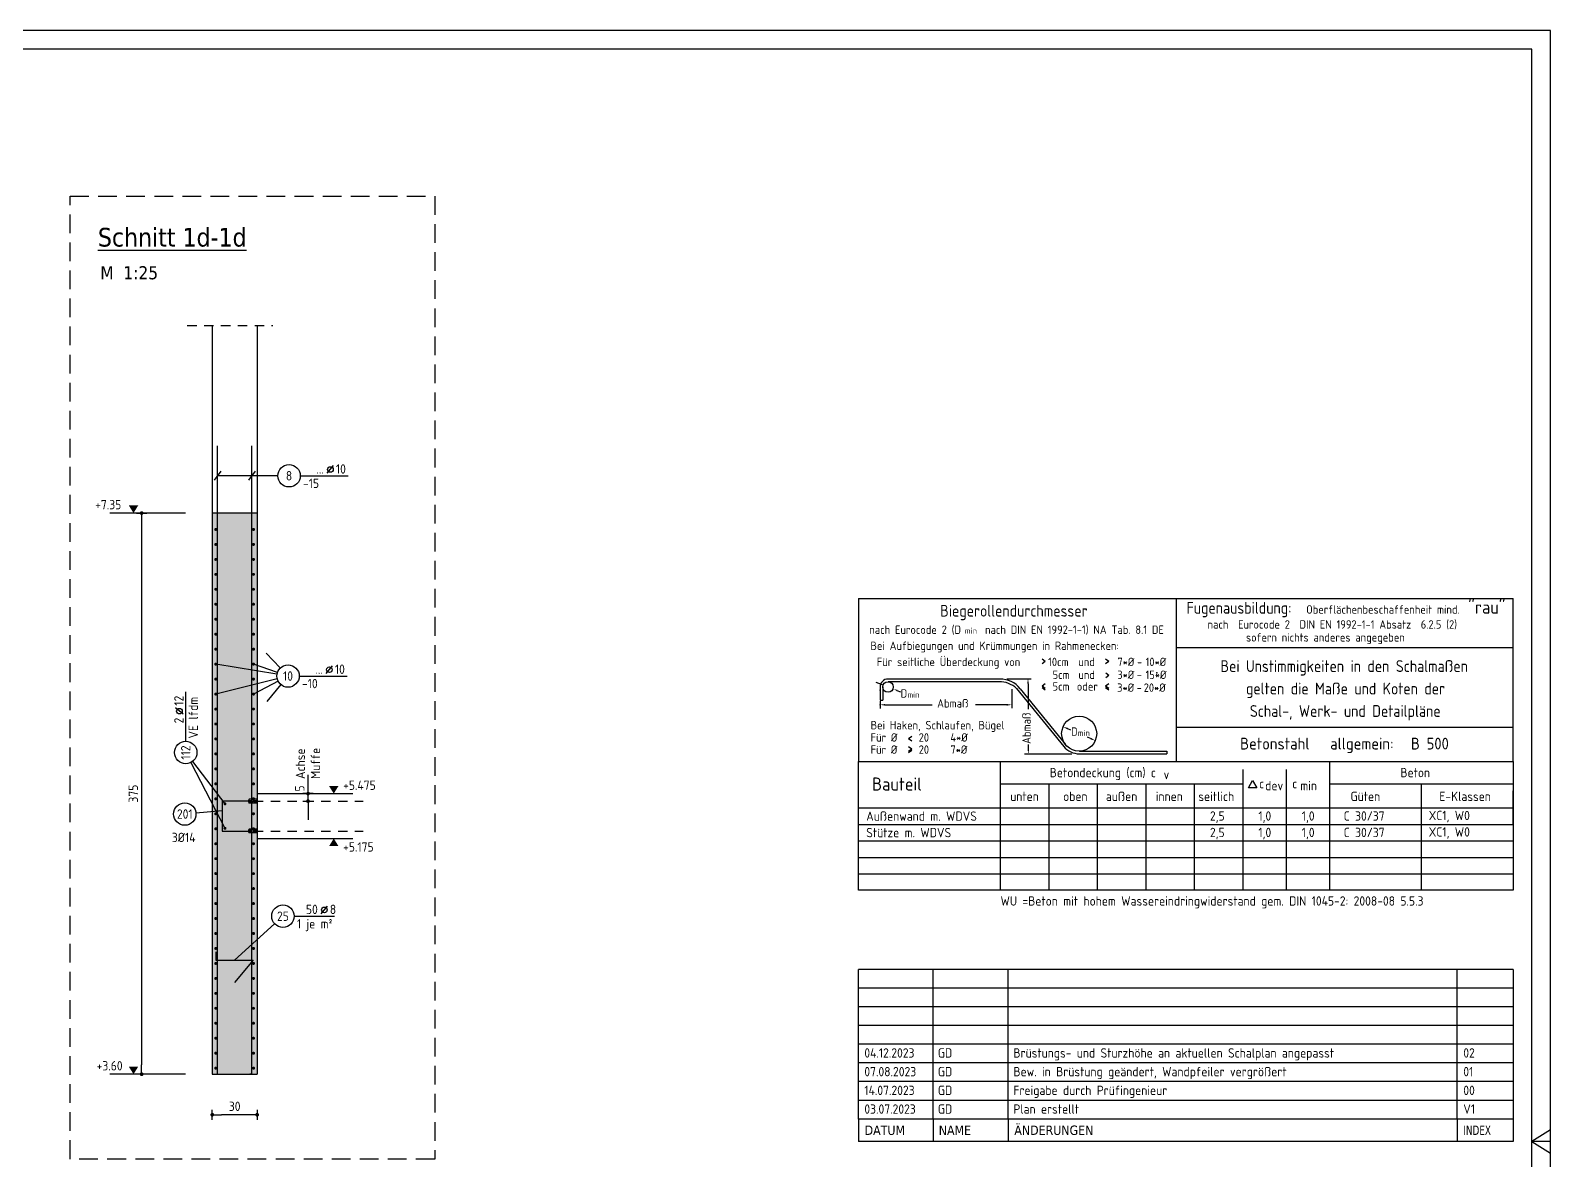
# Model space of a CAD drawing. Extents: x 44 to 147, y 26 to 69.
# Drawn here: x 92.52 to 112.84, y 50.64 to 65.73 of the extents above; entities that cross this region are included whole.
import ezdxf
from ezdxf.enums import TextEntityAlignment as Align

# ---------------------------------------------------------------- set-up
doc = ezdxf.new("R2010")
doc.units = 0
doc.header["$LTSCALE"] = 0.5
for name, pattern in [('AUSGEZOGEN', [1000.01, 1000, 0.01]), ('HIDDEN', [0.375, 0.25, -0.125]), ('STRICHLINIE', [0.75, 0.5, -0.25])]:
    doc.linetypes.add(name, pattern=pattern)
for name, color, linetype in [('AFU', 7, 'Continuous'), ('BET-ANS', 7, 'Continuous'), ('BETON', 7, 'Continuous'), ('DETAIL', 7, 'Continuous'), ('grau_mittel', 7, 'Continuous'), ('HILFE', 7, 'Continuous'), ('koten', 7, 'Continuous'), ('LENTON', 7, 'Continuous'), ('MASSE', 7, 'Continuous'), ('RAHMEN', 7, 'Continuous'), ('RND', 7, 'Continuous'), ('STEMPEL', 7, 'Continuous'), ('TEXT', 7, 'Continuous')]:
    doc.layers.add(name, color=color, linetype=linetype)
doc.layers.add('NOPLOT', color=7, linetype='Continuous', plot=False)
doc.styles.add('helv', font='tahoma.ttf')
doc.styles.add('txt', font='isocp.shx')
doc.linetypes.add('AFU_50K', pattern='A,0.15,["/",Standard,S=0.2,R=0,X=-0.01,Y=-0.1],0.07,["/",Standard,S=0.2,R=0,X=-0.01,Y=-0.1],0.15', length=0.37)
doc.dimstyles.new('DOT_I', dxfattribs={"dimscale": 0.5, "dimtxt": 0.25, "dimasz": 0.25, "dimexe": 0.1, "dimexo": 0.3, "dimgap": 0.1, "dimtad": 1, "dimdec": 3, "dimzin": 3, "dimtxsty": 'txt', "dimblk": 'DOT', "dimblk1": 'DOT', "dimblk2": 'DOT', "dimsah": 1, "dimcen": 0.1, "dimse1": 1, "dimse2": 1, "dimazin": 0, "dimtfac": 1, "dimtdec": 4, "dimtix": 1, "dimtmove": 2, "dimatfit": 3, "dimfxl": 0, "dimtvp": 1, "dimtolj": 1, "dimtzin": 0, "dimarcsym": 0})

# ---------------------------------------------------------------- blocks, each defined once
blk = doc.blocks.new('Plankopf-ER')
at = {"layer": 'RAHMEN', "color": 7, "linetype": 'Continuous'}
for p, q in [((-0.5, 4.6), (-18, 4.6)), ((-18, 4.1), (-18, 4.6)), ((-16, 4.1), (-16, 4.6)), ((-14, 4.1), (-14, 4.6)), ((-2, 4.1), (-2, 4.6)), ((-0.5, 4.6), (-0.5, 4.1)), ((-0.5, 4.1), (-18, 4.1)), ((-18, 3.6), (-18, 4.1)), ((-16, 3.6), (-16, 4.1)), ((-14, 3.6), (-14, 4.1)), ((-2, 3.6), (-2, 4.1)), ((-0.5, 4.1), (-0.5, 3.6)), ((-0.5, 3.6), (-18, 3.6)), ((-18, 3.1), (-18, 3.6)), ((-16, 3.1), (-16, 3.6)), ((-14, 3.1), (-14, 3.6)), ((-2, 3.1), (-2, 3.6)), ((-0.5, 3.6), (-0.5, 3.1)), ((-0.5, 3.1), (-18, 3.1)), ((-18, 2.6), (-18, 3.1)), ((-16, 2.6), (-16, 3.1)), ((-14, 2.6), (-14, 3.1)), ((-2, 2.6), (-2, 3.1)), ((-0.5, 3.1), (-0.5, 2.6)), ((-0.5, 2.6), (-18, 2.6)), ((-18, 2.1), (-18, 2.6)), ((-16, 2.1), (-16, 2.6)), ((-14, 2.1), (-14, 2.6)), ((-2, 2.1), (-2, 2.6)), ((-0.5, 2.6), (-0.5, 2.1)), ((-0.5, 2.1), (-18, 2.1)), ((-18, 1.6), (-18, 2.1)), ((-16, 1.6), (-16, 2.1)), ((-14, 1.6), (-14, 2.1)), ((-2, 1.6), (-2, 2.1)), ((-0.5, 2.1), (-0.5, 1.6)), ((-0.5, 1.6), (-18, 1.6)), ((-18, 1.1), (-18, 1.6)), ((-16, 1.1), (-16, 1.6)), ((-14, 1.1), (-14, 1.6)), ((-2, 1.1), (-2, 1.6)), ((-0.5, 1.6), (-0.5, 1.1)), ((-0.5, 1.1), (-18, 1.1)), ((-18, 0.6), (-18, 1.1)), ((-16, 0.6), (-16, 1.1)), ((-14, 0.6), (-14, 1.1)), ((-2, 0.6), (-2, 1.1)), ((-0.5, 1.1), (-0.5, 0.6)), ((-0.5, 0.6), (-18, 0.6)), ((-18, 0.6), (-18, 0)), ((-16, 0.6), (-16, 0)), ((-14, 0.6), (-14, 0)), ((-2, 0.6), (-2, 0)), ((-0.5, 0.6), (-0.5, 0)), ((-0.5, 0), (-18, 0))]:
    blk.add_line(p, q, dxfattribs=at)
at = {"layer": 'RAHMEN', "color": 7, "linetype": 'Continuous', "style": 'txt'}
for tag, p in [('INDEX-D8', (-17.841, 4.242)), ('INDEX-N8', (-15.876, 4.242)), ('INDEX-X8', (-13.857, 4.242)), ('INDEX8', (-1.833, 4.242)), ('INDEX-D7', (-17.841, 3.742)), ('INDEX-N7', (-15.876, 3.742)), ('INDEX-X7', (-13.857, 3.742)), ('INDEX7', (-1.833, 3.742)), ('INDEX-D6', (-17.841, 3.242)), ('INDEX-N6', (-15.876, 3.242)), ('INDEX-X6', (-13.857, 3.242)), ('INDEX6', (-1.833, 3.242)), ('INDEX-D5', (-17.841, 2.742)), ('INDEX-N5', (-15.876, 2.742)), ('INDEX-X5', (-13.857, 2.742)), ('INDEX5', (-1.833, 2.742)), ('INDEX-D4', (-17.841, 2.242)), ('INDEX-N4', (-15.876, 2.242)), ('INDEX-X4', (-13.857, 2.242)), ('INDEX4', (-1.833, 2.242)), ('INDEX-D3', (-17.841, 1.742)), ('INDEX-N3', (-15.876, 1.742)), ('INDEX-X3', (-13.857, 1.742)), ('INDEX3', (-1.833, 1.742)), ('INDEX-D2', (-17.841, 1.242)), ('INDEX-N2', (-15.876, 1.242)), ('INDEX-X2', (-13.857, 1.242)), ('INDEX2', (-1.833, 1.242)), ('INDEX-D1', (-17.841, 0.742)), ('INDEX-N1', (-15.876, 0.742)), ('INDEX-X1', (-13.857, 0.742)), ('INDEX1', (-1.833, 0.742))]:
    blk.add_attdef(tag, p, '', height=0.25, dxfattribs=at)
at = {"layer": 'STEMPEL', "color": 7, "linetype": 'Continuous', "style": 'helv'}
for s, p in [('DATUM', (-17.833, 0.176)), ('NAME', (-15.853, 0.176)), ('ÄNDERUNGEN', (-13.833, 0.176))]:
    blk.add_text(s, height=0.25, dxfattribs=at).set_placement(p)
at = {"layer": 'STEMPEL', "color": 7, "linetype": 'Continuous', "style": 'helv', "width": 0.8}
blk.add_text('INDEX', height=0.25, dxfattribs=at).set_placement((-1.833, 0.176))
blk = doc.blocks.new('A1-57-0')
at = {"layer": 'RAHMEN'}
for p, q in [((137.9, 59.4), (0, 59.4)), ((137.9, 0), (137.9, 59.4))]:
    blk.add_line(p, q, dxfattribs=at)
at = {"layer": 'RAHMEN', "color": 5}
for p, q in [((137.4, 58.9), (2, 58.9)), ((137.4, 0.5), (137.4, 58.9))]:
    blk.add_line(p, q, dxfattribs=at)
at = {"layer": 'RAHMEN', "color": 7, "linetype": 'Continuous'}
for p, q in [((137.9, 30.01), (137.4, 29.7)), ((137.4, 29.7), (137.9, 29.39))]:
    blk.add_line(p, q, dxfattribs=at)
blk = doc.blocks.new('DOT')
at = {"layer": 'MASSE', "color": 7, "linetype": 'Continuous'}
for p, q in [((0, 0), (-1, 0)), ((0, 0.54), (0, -0.54))]:
    blk.add_line(p, q, dxfattribs=at)
at = {"layer": 'MASSE', "color": 7, "linetype": 'Continuous', "const_width": 0.2}
blk.add_lwpolyline([(-0.1, 0, 1), (0.1, 0, 1)], format="xyb", close=True, dxfattribs=at)
blk = doc.blocks.new('*D43')
at = {"layer": 'DEFPOINTS', "color": 0, "linetype": 'AUSGEZOGEN', "transparency": 16777216}
for p in [(94.953, 51.236), (94.953, 51.236), (95.553, 51.236)]:
    blk.add_point(p, dxfattribs=at)
at = {"layer": 'MASSE', "color": 0, "linetype": 'AUSGEZOGEN', "lineweight": -2, "transparency": 16777216}
blk.add_line((95.428, 51.236), (95.078, 51.236), dxfattribs=at)
at = {"layer": 'MASSE', "color": 0, "linetype": 'AUSGEZOGEN', "lineweight": -2, "transparency": 16777216, "xscale": 0.125, "yscale": 0.125, "zscale": 0.125, "rotation": 180}
blk.add_blockref('DOT', (94.953, 51.236), dxfattribs=at)
at = {"layer": 'MASSE', "color": 0, "linetype": 'AUSGEZOGEN', "lineweight": -2, "transparency": 16777216, "xscale": 0.125, "yscale": 0.125, "zscale": 0.125}
blk.add_blockref('DOT', (95.553, 51.236), dxfattribs=at)
at = {"layer": 'MASSE', "color": 0, "linetype": 'AUSGEZOGEN', "transparency": 16777216, "insert": (95.253, 51.349), "char_height": 0.125, "attachment_point": 5, "style": 'txt'}
blk.add_mtext('\\A1;30', dxfattribs=at)
blk = doc.blocks.new('*D44')
at = {"layer": 'DEFPOINTS', "color": 0, "linetype": 'AUSGEZOGEN', "transparency": 16777216}
for p in [(94.01, 59.278), (94.01, 51.778), (94.01, 51.778)]:
    blk.add_point(p, dxfattribs=at)
at = {"layer": 'MASSE', "color": 0, "linetype": 'AUSGEZOGEN', "lineweight": -2, "transparency": 16777216}
blk.add_line((94.01, 59.153), (94.01, 51.903), dxfattribs=at)
at = {"layer": 'MASSE', "color": 0, "linetype": 'AUSGEZOGEN', "lineweight": -2, "transparency": 16777216, "xscale": 0.125, "yscale": 0.125, "zscale": 0.125}
for p, rotation in [((94.01, 59.278), 90), ((94.01, 51.778), 270)]:
    blk.add_blockref('DOT', p, dxfattribs=dict(at, rotation=rotation))
at = {"layer": 'MASSE', "color": 0, "linetype": 'AUSGEZOGEN', "transparency": 16777216, "insert": (93.898, 55.528), "char_height": 0.125, "attachment_point": 5, "rotation": 90, "style": 'txt'}
blk.add_mtext('\\A1;375', dxfattribs=at)
blk = doc.blocks.new('OKRD_O')
at = {"color": 0, "linetype": 'ByBlock'}
blk.add_solid([(-0.125, 0.202), (0.125, 0.202), (0, 0)], dxfattribs=at)
at = {"color": 0, "linetype": 'ByBlock', "style": 'txt'}
blk.add_attdef('OKRD', (0.25, 0.1), '', height=0.25, dxfattribs=at)
blk = doc.blocks.new('OKRD_U')
at = {"color": 0, "linetype": 'ByBlock'}
blk.add_solid([(-0.125, -0.202), (0.125, -0.202), (0, 0)], dxfattribs=at)
at = {"color": 0, "linetype": 'ByBlock', "style": 'txt'}
blk.add_attdef('OKRD', (0.25, -0.35), '', height=0.25, dxfattribs=at)
blk = doc.blocks.new('RND_HIN')
at = {"layer": 'RND', "color": 7, "linetype": 'Continuous'}
blk.add_circle((0, 0), 0.3, dxfattribs=at)
at = {"layer": 'RND', "color": 7, "linetype": 'Continuous', "style": 'txt'}
blk.add_attdef('POSI', text='', height=0.25, dxfattribs=at).set_placement((0, 0), align=Align.MIDDLE)
blk = doc.blocks.new('*D45')
at = {"layer": 'DEFPOINTS', "color": 0, "linetype": 'AUSGEZOGEN', "transparency": 16777216}
for p in [(96.233, 55.528), (96.233, 55.528), (96.233, 55.428)]:
    blk.add_point(p, dxfattribs=at)
at = {"layer": 'MASSE', "color": 0, "linetype": 'AUSGEZOGEN', "lineweight": -2, "transparency": 16777216}
for p, q in [((96.233, 55.653), (96.233, 55.778)), ((96.233, 55.428), (96.233, 55.528)), ((96.233, 55.303), (96.233, 55.178))]:
    blk.add_line(p, q, dxfattribs=at)
at = {"layer": 'MASSE', "color": 0, "linetype": 'AUSGEZOGEN', "lineweight": -2, "transparency": 16777216, "xscale": 0.125, "yscale": 0.125, "zscale": 0.125}
for p, rotation in [((96.233, 55.528), 270), ((96.233, 55.428), 90)]:
    blk.add_blockref('DOT', p, dxfattribs=dict(at, rotation=rotation))
at = {"layer": 'MASSE', "color": 0, "linetype": 'AUSGEZOGEN', "transparency": 16777216, "insert": (96.123, 55.597), "char_height": 0.125, "attachment_point": 5, "rotation": 90, "style": 'txt'}
blk.add_mtext('\\A1;5', dxfattribs=at)
blk = doc.blocks.new('RND_LEI')
at = {"layer": 'RND', "color": 7, "linetype": 'Continuous'}
blk.add_line((1.022, 0.066), (1.19, 0.27), dxfattribs=at)
for centre, radius in [((0, 0), 0.3), ((1.106, 0.168), 0.075)]:
    blk.add_circle(centre, radius, dxfattribs=at)
at = {"layer": 'RND', "color": 7, "linetype": 'Continuous', "style": 'txt'}
blk.add_attdef('POSL', text='', height=0.25, dxfattribs=at).set_placement((0, 0), align=Align.MIDDLE)
blk.add_attdef('ANZ', text='', height=0.25, dxfattribs=at).set_placement((0.931, 0.057), align=Align.RIGHT)
for tag, p in [('DUM', (1.253, 0.057)), ('ABSTD', (1.674, 0.057)), ('POSTXT', (0.374, -0.327))]:
    blk.add_attdef(tag, p, '', height=0.25, dxfattribs=at)
blk = doc.blocks.new('lei_gre')
at = {"layer": 'RND', "color": 7, "linetype": 'Continuous'}
for p, q in [((-0.09, -0.12), (0.09, 0.12)), ((0, 0.15), (0, -0.15))]:
    blk.add_line(p, q, dxfattribs=at)

msp = doc.modelspace()

# ---------------------------------------------------------------- hatches: boundary and pattern name
at = {"layer": 'grau_mittel'}
h = msp.add_hatch(color=61, dxfattribs=at)
h.paths.add_polyline_path([(95.5525, 59.2779), (94.9525, 59.2779), (94.9525, 57.7779), (95.5525, 57.7779)])
h.paths.add_polyline_path([(94.9525, 53.5779), (95.5525, 53.5779), (95.5525, 57.7779), (94.9525, 57.7779)])
h.paths.add_polyline_path([(94.9525, 51.7779), (95.5525, 51.7779), (95.5525, 53.5779), (94.9525, 53.5779)])

# ---------------------------------------------------------------- linework, layer by layer
at = {"layer": 'AFU', "color": 8, "linetype": 'AFU_50K'}
for p, q in [((95.5525, 59.2779), (94.9525, 59.2779)), ((95.5525, 55.5279), (95.5525, 54.9279)), ((94.9525, 51.7779), (95.5525, 51.7779))]:
    msp.add_line(p, q, dxfattribs=at)
at = {"layer": 'BETON', "color": 6, "linetype": 'AUSGEZOGEN'}
for p, q in [((94.9525, 61.7845), (94.9525, 51.7779)), ((95.5525, 61.7845), (95.5525, 59.2779)), ((95.5525, 59.2779), (95.5525, 55.5279)), ((95.5525, 55.5279), (96.8318, 55.5279)), ((95.5525, 54.9279), (96.8318, 54.9279)), ((95.5525, 54.9279), (95.5525, 51.7779))]:
    msp.add_line(p, q, dxfattribs=at)
at = {"layer": 'DETAIL', "color": 102, "linetype": 'STRICHLINIE'}
msp.add_lwpolyline([(97.9259, 63.5139), (97.9259, 50.6445), (93.0545, 50.6445), (93.0545, 63.5139)], close=True, dxfattribs=at)
at = {"layer": 'HILFE', "color": 102, "linetype": 'HIDDEN'}
msp.add_line((94.6202, 61.7845), (95.7647, 61.7845), dxfattribs=at)
at = {"layer": 'koten', "color": 7, "linetype": 'AUSGEZOGEN'}
for p, q in [((94.5963, 59.2779), (93.5846, 59.2779)), ((94.5963, 51.7779), (93.5846, 51.7779))]:
    msp.add_line(p, q, dxfattribs=at)
at = {"layer": 'LENTON', "color": 102}
for p, q in [((95.4415, 55.4499), (95.4449, 55.4533)), ((95.4415, 55.4499), (95.4415, 55.447)), ((95.4415, 55.447), (95.4415, 55.4279)), ((95.4415, 55.4446), (95.4434, 55.4423)), ((95.4415, 55.4279), (95.4415, 55.4089)), ((95.4434, 55.4136), (95.4415, 55.4112)), ((95.4415, 55.4089), (95.4415, 55.4059)), ((95.4449, 55.4025), (95.4415, 55.4059)), ((95.4434, 55.4136), (95.4434, 55.4423)), ((95.4434, 55.4423), (95.4842, 55.438)), ((95.4434, 55.4423), (95.4434, 55.4136)), ((95.4842, 55.4179), (95.4434, 55.4136)), ((95.5458, 55.4533), (95.4449, 55.4533)), ((95.5458, 55.4025), (95.4449, 55.4025)), ((95.4842, 55.438), (95.4842, 55.4179)), ((95.5098, 55.438), (95.5506, 55.4423)), ((95.5098, 55.4179), (95.5098, 55.438)), ((95.5506, 55.4136), (95.5098, 55.4179)), ((95.5458, 55.4533), (95.5474, 55.4503)), ((95.5474, 55.4056), (95.5458, 55.4025)), ((95.5488, 55.4503), (95.5504, 55.4533)), ((95.5504, 55.4025), (95.5488, 55.4056)), ((95.5525, 55.4533), (95.5504, 55.4533)), ((95.5525, 55.4025), (95.5504, 55.4025)), ((95.5506, 55.4423), (95.5525, 55.4446)), ((95.5506, 55.4423), (95.5506, 55.4136)), ((95.5506, 55.4136), (95.5506, 55.4423)), ((95.5525, 55.4112), (95.5506, 55.4136)), ((95.5525, 55.4533), (95.5525, 55.4406)), ((95.5525, 55.4406), (95.5525, 55.4152)), ((95.5525, 55.4152), (95.5525, 55.4025)), ((95.4415, 55.0499), (95.4449, 55.0533)), ((95.5458, 55.0533), (95.4449, 55.0533)), ((95.5458, 55.0533), (95.5474, 55.0503)), ((95.5488, 55.0503), (95.5504, 55.0533)), ((95.5525, 55.0533), (95.5504, 55.0533)), ((95.5525, 55.0533), (95.5525, 55.0406)), ((95.4415, 55.0499), (95.4415, 55.047)), ((95.4415, 55.047), (95.4415, 55.0279)), ((95.4415, 55.0446), (95.4434, 55.0423)), ((95.4415, 55.0279), (95.4415, 55.0089)), ((95.4434, 55.0136), (95.4415, 55.0112)), ((95.4415, 55.0089), (95.4415, 55.0059)), ((95.4449, 55.0025), (95.4415, 55.0059)), ((95.4434, 55.0136), (95.4434, 55.0423)), ((95.4434, 55.0423), (95.4842, 55.038)), ((95.4434, 55.0423), (95.4434, 55.0136)), ((95.4842, 55.0179), (95.4434, 55.0136)), ((95.5458, 55.0025), (95.4449, 55.0025)), ((95.4842, 55.038), (95.4842, 55.0179)), ((95.5098, 55.038), (95.5506, 55.0423)), ((95.5098, 55.0179), (95.5098, 55.038)), ((95.5506, 55.0136), (95.5098, 55.0179)), ((95.5474, 55.0056), (95.5458, 55.0025)), ((95.5504, 55.0025), (95.5488, 55.0056)), ((95.5525, 55.0025), (95.5504, 55.0025)), ((95.5506, 55.0423), (95.5525, 55.0446)), ((95.5506, 55.0423), (95.5506, 55.0136)), ((95.5506, 55.0136), (95.5506, 55.0423)), ((95.5525, 55.0112), (95.5506, 55.0136)), ((95.5525, 55.0406), (95.5525, 55.0152)), ((95.5525, 55.0152), (95.5525, 55.0025))]:
    msp.add_line(p, q, dxfattribs=at)
for centre, start, end in [((95.5481, 55.4506), 207.50004, 332.49996), ((95.5481, 55.4052), 27.50006, 152.49994), ((95.5481, 55.0506), 207.50004, 332.49996), ((95.5481, 55.0052), 27.50006, 152.49994)]:
    msp.add_arc(centre, 0.00082, start, end, dxfattribs=at)
at = {"layer": 'NOPLOT', "color": 191, "linetype": 'AUSGEZOGEN'}
for p, q in [((95.0225, 51.7779), (95.0505, 51.7779)), ((95.4825, 51.7779), (95.4545, 51.7779)), ((95.4825, 51.7779), (95.4545, 51.7779))]:
    msp.add_line(p, q, dxfattribs=at)
at = {"layer": 'RAHMEN', "color": 5, "linetype": 'Continuous'}
for p, q in [((103.5878, 58.1378), (112.3378, 58.1378)), ((103.5878, 58.1378), (103.5878, 55.9587)), ((107.837, 55.9587), (107.837, 58.1378)), ((112.3378, 55.9587), (112.3378, 58.1378)), ((112.3378, 55.1052), (112.3378, 55.5675))]:
    msp.add_line(p, q, dxfattribs=at)
at = {"layer": 'RAHMEN', "color": 7, "linetype": 'AUSGEZOGEN'}
for p, q in [((106.0859, 57.2951), (106.0422, 57.3256)), ((106.0859, 57.2951), (106.0422, 57.2645)), ((106.9358, 57.2951), (106.8921, 57.3256)), ((106.9358, 57.2951), (106.8921, 57.2645)), ((107.837, 57.4803), (112.3378, 57.4803)), ((106.9363, 57.1053), (106.8926, 57.1359)), ((106.9363, 57.1053), (106.8926, 57.0748)), ((106.0422, 56.9672), (106.0859, 56.9978)), ((106.0422, 56.9672), (106.0859, 56.9367)), ((106.0422, 56.9478), (106.0859, 56.9173)), ((106.8921, 56.9672), (106.9358, 56.9978)), ((106.8921, 56.9672), (106.9358, 56.9367)), ((106.8921, 56.9478), (106.9358, 56.9173)), ((104.2572, 56.2645), (104.3009, 56.295)), ((107.837, 56.4164), (112.3378, 56.4164)), ((104.2572, 56.2645), (104.3009, 56.2339)), ((104.3009, 56.1236), (104.2572, 56.1542)), ((104.3009, 56.1236), (104.2572, 56.093)), ((104.3009, 56.1042), (104.2572, 56.0736)), ((103.5878, 55.3362), (112.3378, 55.3362)), ((103.5878, 55.1162), (112.3378, 55.1162)), ((103.5878, 54.8962), (112.3378, 54.8962)), ((103.5878, 54.6762), (112.3378, 54.6762)), ((103.5878, 54.4562), (112.3378, 54.4562))]:
    msp.add_line(p, q, dxfattribs=at)
at = {"layer": 'RAHMEN', "color": 7, "linetype": 'Continuous'}
for p, q in [((103.9175, 56.9791), (103.8242, 57.015)), ((103.8772, 56.9533), (103.8772, 56.7762)), ((103.9126, 56.9533), (103.9126, 56.7762)), ((105.479, 57.0596), (103.9835, 57.0596)), ((105.4663, 57.0242), (103.9835, 57.0242)), ((104.1033, 56.9076), (104.1503, 56.8895)), ((105.5704, 57.063), (105.8966, 57.063)), ((105.6371, 56.9236), (105.6371, 56.6702)), ((105.7015, 56.9349), (106.3315, 56.1596)), ((105.75, 56.9306), (106.3562, 56.1846)), ((105.8543, 56.9956), (105.8543, 56.6547)), ((103.8772, 56.7762), (103.9126, 56.7762)), ((103.8772, 56.7648), (103.8772, 56.6644)), ((103.9447, 56.7152), (104.5729, 56.7152)), ((105.5696, 56.7152), (105.1512, 56.7152)), ((106.4289, 56.3769), (106.3851, 56.3958)), ((106.691, 56.2639), (106.6501, 56.2815)), ((105.8588, 56.1252), (105.8588, 56.1843)), ((106.541, 56.0958), (107.7103, 56.0953)), ((107.7103, 56.0953), (107.7103, 56.0599)), ((105.4885, 54.2621), (105.4885, 55.9587)), ((105.8076, 56.0577), (106.441, 56.0577)), ((106.541, 56.0599), (107.7103, 56.0599)), ((109.8862, 54.2362), (109.8862, 55.9587)), ((108.7276, 54.2362), (108.7276, 55.8491)), ((109.3069, 54.2362), (109.3069, 55.8491)), ((106.1364, 54.2362), (106.1364, 55.6568)), ((106.7842, 54.2362), (106.7842, 55.6568)), ((107.432, 54.2362), (107.432, 55.6568)), ((108.0798, 54.2362), (108.0798, 55.6568)), ((111.112, 54.2362), (111.112, 55.6568)), ((105.4885, 54.2362), (105.4885, 55.3362)), ((108.7276, 54.2362), (108.7276, 55.3362)), ((112.8378, 50.8787), (112.5878, 50.8787))]:
    msp.add_line(p, q, dxfattribs=at)
at = {"layer": 'RAHMEN', "color": 1, "linetype": 'Continuous'}
for p, q in [((105.4885, 55.6568), (108.7276, 55.6568)), ((109.8862, 55.6568), (112.3378, 55.6568))]:
    msp.add_line(p, q, dxfattribs=at)
at = {"layer": 'RAHMEN', "color": 5, "linetype": 'AUSGEZOGEN'}
msp.add_lwpolyline([(103.5878, 55.9587), (112.3378, 55.9587), (112.3378, 54.2362), (103.5878, 54.2362)], close=True, dxfattribs=at)
at = {"layer": 'RAHMEN', "color": 1, "linetype": 'Continuous'}
msp.add_lwpolyline([(108.8564, 55.7014), (108.9109, 55.607), (108.8019, 55.607)], close=True, dxfattribs=at)
at = {"layer": 'RAHMEN', "color": 7, "linetype": 'Continuous'}
for centre, radius in [((103.9835, 56.9533), 0.0709), ((106.538, 56.3299), 0.2341)]:
    msp.add_circle(centre, radius, dxfattribs=at)
for centre, radius, start, end in [((103.9835, 56.9533), 0.1063, 89.99998, 180), ((105.4663, 56.6699), 0.3543, 48.41068, 90), ((105.479, 56.7105), 0.3491, 39.09564, 90), ((106.541, 56.3299), 0.27, 219.09564, 270)]:
    msp.add_arc(centre, radius, start, end, dxfattribs=at)
for p in [(107.5753, 57.1404), (103.8772, 56.9123), (103.8772, 56.7152), (106.3231, 56.4225), (106.753, 56.2372)]:
    msp.add_point(p, dxfattribs=at)
for points in [[(103.8655, 56.9898), (103.8717, 57.0061), (103.9175, 56.9791)], [(104.1001, 56.8995), (104.1064, 56.9158), (104.0544, 56.9264)], [(105.8655, 56.9956), (105.843, 56.9956), (105.8543, 57.0631)], [(103.9447, 56.7039), (103.9447, 56.7264), (103.8772, 56.7152)], [(105.5696, 56.7039), (105.5696, 56.7264), (105.6371, 56.7152)], [(106.3806, 56.3855), (106.3895, 56.4061), (106.3231, 56.4225)], [(106.6865, 56.2536), (106.6954, 56.2742), (106.753, 56.2372)], [(105.87, 56.1252), (105.8475, 56.1252), (105.8588, 56.0577)]]:
    msp.add_solid(points, dxfattribs=at)
at = {"layer": 'RND', "color": 102, "linetype": 'AUSGEZOGEN'}
for p, q in [((95.8294, 59.7763), (95.0225, 59.7763)), ((95.8622, 57.2085), (95.6745, 57.4054)), ((95.8177, 57.1242), (95.0002, 57.2586)), ((95.8239, 57.1487), (95.5048, 57.2586)), ((95.8202, 57.0635), (95.0002, 56.8586)), ((95.8328, 57.0303), (95.5048, 56.8586)), ((95.8696, 56.9847), (95.682, 56.7599)), ((94.6676, 55.9442), (95.1232, 55.0643)), ((94.6898, 55.9582), (95.1232, 55.3915)), ((94.7353, 55.2697), (95.0842, 55.3035)), ((95.7871, 53.7893), (95.2512, 53.3041))]:
    msp.add_line(p, q, dxfattribs=at)
at = {"layer": 'RND', "color": 7, "linetype": 'AUSGEZOGEN'}
for p, q in [((96.1294, 59.7763), (96.7694, 59.7763)), ((96.1157, 57.0999), (96.7557, 57.0999)), ((94.5987, 56.2274), (94.5987, 56.8874)), ((96.0483, 53.8899), (96.5883, 53.8899))]:
    msp.add_line(p, q, dxfattribs=at)
at = {"layer": 'RND', "color": 1, "linetype": 'AUSGEZOGEN'}
for points in [[(95.0225, 51.7779), (95.0225, 60.1779)], [(95.4825, 51.7779), (95.4825, 60.1779)], [(95.4842, 55.4279), (95.0842, 55.4279), (95.0842, 55.0279), (95.4842, 55.0279)], [(95.002, 53.4154), (95.002, 53.3041), (95.5004, 53.3041), (95.2504, 53.005)]]:
    msp.add_lwpolyline(points, dxfattribs=at)
at = {"layer": 'RND', "color": 7, "linetype": 'AUSGEZOGEN'}
for points, const_width in [([(94.9902, 59.0586, 1), (95.0102, 59.0586, 1)], 0.02), ([(95.5148, 59.0586, -1), (95.4948, 59.0586, -1)], 0.02), ([(94.9902, 58.8586, 1), (95.0102, 58.8586, 1)], 0.02), ([(95.5148, 58.8586, -1), (95.4948, 58.8586, -1)], 0.02), ([(94.9902, 58.6586, 1), (95.0102, 58.6586, 1)], 0.02), ([(95.5148, 58.6586, -1), (95.4948, 58.6586, -1)], 0.02), ([(94.9902, 58.4586, 1), (95.0102, 58.4586, 1)], 0.02), ([(95.5148, 58.4586, -1), (95.4948, 58.4586, -1)], 0.02), ([(94.9902, 58.2586, 1), (95.0102, 58.2586, 1)], 0.02), ([(95.5148, 58.2586, -1), (95.4948, 58.2586, -1)], 0.02), ([(94.9902, 58.0586, 1), (95.0102, 58.0586, 1)], 0.02), ([(95.5148, 58.0586, -1), (95.4948, 58.0586, -1)], 0.02), ([(94.9902, 57.8586, 1), (95.0102, 57.8586, 1)], 0.02), ([(95.5148, 57.8586, -1), (95.4948, 57.8586, -1)], 0.02), ([(94.9902, 57.6586, 1), (95.0102, 57.6586, 1)], 0.02), ([(95.5148, 57.6586, -1), (95.4948, 57.6586, -1)], 0.02), ([(94.9902, 57.4586, 1), (95.0102, 57.4586, 1)], 0.02), ([(95.5148, 57.4586, -1), (95.4948, 57.4586, -1)], 0.02), ([(94.9902, 57.2586, 1), (95.0102, 57.2586, 1)], 0.02), ([(95.5148, 57.2586, -1), (95.4948, 57.2586, -1)], 0.02), ([(94.9902, 57.0586, 1), (95.0102, 57.0586, 1)], 0.02), ([(95.5148, 57.0586, -1), (95.4948, 57.0586, -1)], 0.02), ([(94.9902, 56.8586, 1), (95.0102, 56.8586, 1)], 0.02), ([(94.9902, 56.6586, 1), (95.0102, 56.6586, 1)], 0.02), ([(95.5148, 56.8586, -1), (95.4948, 56.8586, -1)], 0.02), ([(95.5148, 56.6586, -1), (95.4948, 56.6586, -1)], 0.02), ([(94.9902, 56.4586, 1), (95.0102, 56.4586, 1)], 0.02), ([(95.5148, 56.4586, -1), (95.4948, 56.4586, -1)], 0.02), ([(94.9902, 56.2586, 1), (95.0102, 56.2586, 1)], 0.02), ([(95.5148, 56.2586, -1), (95.4948, 56.2586, -1)], 0.02), ([(94.9902, 56.0586, 1), (95.0102, 56.0586, 1)], 0.02), ([(95.5148, 56.0586, -1), (95.4948, 56.0586, -1)], 0.02), ([(94.9902, 55.8586, 1), (95.0102, 55.8586, 1)], 0.02), ([(95.5148, 55.8586, -1), (95.4948, 55.8586, -1)], 0.02), ([(94.9902, 55.6586, 1), (95.0102, 55.6586, 1)], 0.02), ([(95.5148, 55.6586, -1), (95.4948, 55.6586, -1)], 0.02), ([(94.9902, 55.4586, 1), (95.0102, 55.4586, 1)], 0.02), ([(95.5148, 55.4586, -1), (95.4948, 55.4586, -1)], 0.02), ([(94.9902, 55.2586, 1), (95.0102, 55.2586, 1)], 0.02), ([(95.1132, 55.3915, 1), (95.1332, 55.3915, 1)], 0.02), ([(95.4852, 55.4244, 1), (95.4992, 55.4244, 1)], 0.014), ([(95.5148, 55.2586, -1), (95.4948, 55.2586, -1)], 0.02), ([(94.9902, 55.0586, 1), (95.0102, 55.0586, 1)], 0.02), ([(95.1132, 55.0643, -1), (95.1332, 55.0643, -1)], 0.02), ([(95.5148, 55.0586, -1), (95.4948, 55.0586, -1)], 0.02), ([(94.9902, 54.8586, 1), (95.0102, 54.8586, 1)], 0.02), ([(95.5148, 54.8586, -1), (95.4948, 54.8586, -1)], 0.02), ([(94.9902, 54.6586, 1), (95.0102, 54.6586, 1)], 0.02), ([(95.5148, 54.6586, -1), (95.4948, 54.6586, -1)], 0.02), ([(94.9902, 54.4586, 1), (95.0102, 54.4586, 1)], 0.02), ([(95.5148, 54.4586, -1), (95.4948, 54.4586, -1)], 0.02), ([(94.9902, 54.2586, 1), (95.0102, 54.2586, 1)], 0.02), ([(95.5148, 54.2586, -1), (95.4948, 54.2586, -1)], 0.02), ([(94.9902, 54.0586, 1), (95.0102, 54.0586, 1)], 0.02), ([(95.5148, 54.0586, -1), (95.4948, 54.0586, -1)], 0.02), ([(94.9902, 53.8586, 1), (95.0102, 53.8586, 1)], 0.02), ([(95.5148, 53.8586, -1), (95.4948, 53.8586, -1)], 0.02), ([(94.9902, 53.6586, 1), (95.0102, 53.6586, 1)], 0.02), ([(95.5148, 53.6586, -1), (95.4948, 53.6586, -1)], 0.02), ([(94.9902, 53.4586, 1), (95.0102, 53.4586, 1)], 0.02), ([(95.5148, 53.4586, -1), (95.4948, 53.4586, -1)], 0.02), ([(94.9902, 53.2586, 1), (95.0102, 53.2586, 1)], 0.02), ([(95.5148, 53.2586, -1), (95.4948, 53.2586, -1)], 0.02), ([(94.9902, 53.0586, 1), (95.0102, 53.0586, 1)], 0.02), ([(95.5148, 53.0586, -1), (95.4948, 53.0586, -1)], 0.02), ([(94.9902, 52.8586, 1), (95.0102, 52.8586, 1)], 0.02), ([(95.5148, 52.8586, -1), (95.4948, 52.8586, -1)], 0.02), ([(94.9902, 52.6586, 1), (95.0102, 52.6586, 1)], 0.02), ([(95.5148, 52.6586, -1), (95.4948, 52.6586, -1)], 0.02), ([(94.9902, 52.4586, 1), (95.0102, 52.4586, 1)], 0.02), ([(95.5148, 52.4586, -1), (95.4948, 52.4586, -1)], 0.02), ([(94.9902, 52.2586, 1), (95.0102, 52.2586, 1)], 0.02), ([(95.5148, 52.2586, -1), (95.4948, 52.2586, -1)], 0.02), ([(94.9902, 52.0586, 1), (95.0102, 52.0586, 1)], 0.02), ([(95.5148, 52.0586, -1), (95.4948, 52.0586, -1)], 0.02), ([(94.9902, 51.8586, 1), (95.0102, 51.8586, 1)], 0.02), ([(95.5148, 51.8586, -1), (95.4948, 51.8586, -1)], 0.02)]:
    msp.add_lwpolyline(points, format="xyb", close=True, dxfattribs=dict(at, const_width=const_width))
at = {"layer": 'RND', "color": 1, "linetype": 'HIDDEN'}
for points in [[(95.5098, 55.4279), (96.9709, 55.4279)], [(95.5098, 55.0279), (96.9709, 55.0279)]]:
    msp.add_lwpolyline(points, dxfattribs=at)

# ---------------------------------------------------------------- block references
at = {"layer": 'BET-ANS', "xscale": 0.5, "yscale": 0.5, "zscale": 0.5}
msp.add_blockref('Plankopf-ER', (112.5878, 50.8787), dxfattribs=at).add_auto_attribs({'INDEX1': 'V1', 'INDEX-N1': 'GD', 'INDEX-D1': '03.07.2023', 'INDEX-X1': 'Plan erstellt', 'INDEX2': '00', 'INDEX-N2': 'GD', 'INDEX-D2': '14.07.2023', 'INDEX-X2': 'Freigabe durch Prüfingenieur', 'INDEX3': '01', 'INDEX-N3': 'GD', 'INDEX-D3': '07.08.2023', 'INDEX-X3': 'Bew. in Brüstung geändert, Wandpfeiler vergrößert', 'INDEX4': '02', 'INDEX-N4': 'GD', 'INDEX-D4': '04.12.2023', 'INDEX-X4': 'Brüstungs- und Sturzhöhe an aktuellen Schalplan angepasst'})
at = {"layer": 'koten', "color": 7, "linetype": 'AUSGEZOGEN'}
ref = msp.add_blockref('OKRD_O', (93.9012, 59.2779), dxfattribs=dict(at, xscale=-0.5, yscale=0.5, zscale=0.5))
ref.add_attrib('OKRD', '+7.35', (93.3886, 59.3279), dxfattribs={"layer": '0', "color": 0, "linetype": 'ByBlock', "height": 0.125, "style": 'txt'})
at = {"layer": 'koten', "color": 7, "linetype": 'AUSGEZOGEN', "xscale": 0.5, "yscale": 0.5, "zscale": 0.5}
for name, p, values in [('OKRD_O', (96.5771, 55.5279), {'OKRD': '+5.475'}), ('OKRD_U', (96.5771, 54.9279), {'OKRD': '+5.175'})]:
    msp.add_blockref(name, p, dxfattribs=at).add_auto_attribs(values)
at = {"layer": 'koten', "color": 7, "linetype": 'AUSGEZOGEN'}
ref = msp.add_blockref('OKRD_O', (93.9012, 51.7779), dxfattribs=dict(at, xscale=-0.5, yscale=0.5, zscale=0.5))
ref.add_attrib('OKRD', '+3.60', (93.4086, 51.8279), dxfattribs={"layer": '0', "color": 0, "linetype": 'ByBlock', "height": 0.125, "style": 'txt'})
at = {"layer": 'RAHMEN', "color": 7, "linetype": 'AUSGEZOGEN', "xscale": 0.5, "yscale": 0.5, "zscale": 0.5}
msp.add_blockref('A1-57-0', (43.8878, 36.0287), dxfattribs=at)
at = {"layer": 'RND', "color": 7, "linetype": 'AUSGEZOGEN', "xscale": 0.5, "yscale": 0.5, "zscale": 0.5}
for name, p, values in [('RND_LEI', (95.9794, 59.7763), {'POSL': '8', 'DUM': '10', 'ANZ': '...', 'POSTXT': '-15'}), ('RND_LEI', (95.9657, 57.0999), {'POSL': '10', 'DUM': '10', 'ANZ': '...', 'POSTXT': '-10'}), ('RND_HIN', (94.586, 55.2553), {'POSI': '201'}), ('RND_LEI', (95.8983, 53.8899), {'POSL': '25', 'DUM': '8', 'ANZ': '50', 'POSTXT': '1 je m²'})]:
    msp.add_blockref(name, p, dxfattribs=at).add_auto_attribs(values)
at = {"layer": 'RND', "color": 102, "linetype": 'AUSGEZOGEN', "xscale": 0.5, "yscale": 0.5, "zscale": 0.5, "rotation": 180}
for p in [(95.0225, 59.7763), (95.4825, 59.7763)]:
    msp.add_blockref('lei_gre', p, dxfattribs=at)
at = {"layer": 'RND', "color": 7, "linetype": 'AUSGEZOGEN', "xscale": 0.5, "yscale": 0.5, "zscale": 0.5, "rotation": 90}
msp.add_blockref('RND_LEI', (94.5987, 56.0774), dxfattribs=at).add_auto_attribs({'POSL': '112', 'DUM': '12', 'ANZ': '2', 'POSTXT': 'VE lfdm'})

# ---------------------------------------------------------------- texts
at = {"layer": 'NOPLOT', "color": 191, "linetype": 'Continuous', "style": 'txt'}
msp.add_text('WU =Beton mit hohem Wassereindringwiderstand gem. DIN 1045-2: 2008-08 5.5.3', height=0.125, dxfattribs=at).set_placement((105.4868, 54.0309))
at = {"layer": 'RAHMEN', "color": 1, "linetype": 'Continuous', "style": 'txt', "width": 0.95}
for s, p in [('Biegerollendurchmesser', (105.6657, 57.8935)), ('Fugenausbildung:', (108.6739, 57.933)), ('Bei Unstimmigkeiten in den Schalmaßen', (110.0803, 57.1536)), ('gelten die Maße und Koten der', (110.0973, 56.8536)), ('Schal-, Werk- und Detailpläne', (110.0938, 56.5536))]:
    msp.add_text(s, height=0.1575, dxfattribs=at).set_placement(p, align=Align.CENTER)
at = {"layer": 'RAHMEN', "color": 7, "linetype": 'Continuous', "style": 'txt'}
for s, p in [('Oberflächenbeschaffenheit mind.', (109.5723, 57.933)), ('nach  Eurocode 2  DIN EN 1992-1-1 Absatz  6.2.5 (2)', (108.254, 57.7331)), ('Bei Aufbiegungen und Krümmungen in Rahmenecken:', (103.7496, 57.4482)), ('sofern nichts anderes angegeben', (108.7673, 57.5599)), ('10cm', (106.1228, 57.2321)), ('und', (106.5272, 57.2321)), ('7*%%C', (107.0488, 57.2321)), ('10*%%C', (107.4253, 57.2321)), ('5cm', (106.1832, 57.0602)), ('und', (106.5276, 57.0602)), ('3*%%C', (107.0473, 57.0602)), ('-', (107.3089, 57.0602)), ('-', (107.3103, 57.2321)), ('15*%%C', (107.4253, 57.0602)), ('D', (104.1524, 56.8108)), ('5cm', (106.1823, 56.9042)), ('oder', (106.5069, 56.9042)), ('3*%%C', (107.0459, 56.8884)), ('-', (107.3074, 56.8884)), ('20*%%C', (107.4007, 56.8884)), ('Abmaß', (104.6404, 56.6787)), ('Bei Haken, Schlaufen, Bügel', (103.7518, 56.3865)), ('Für %%C', (103.7516, 56.2226)), ('20', (104.3936, 56.2226)), ('4*%%C', (104.8174, 56.2226)), ('D', (106.4296, 56.3004)), ('Für %%C', (103.7517, 56.0606)), ('20', (104.3937, 56.0606)), ('7*%%C', (104.8174, 56.0606))]:
    msp.add_text(s, height=0.1125, dxfattribs=at).set_placement(p)
msp.add_text('nach Eurocode 2 (D     nach DIN EN 1992-1-1) NA Tab. 8.1 DE', height=0.1125, dxfattribs=at).set_placement((105.7018, 57.6625), align=Align.CENTER)
msp.add_text('Für seitliche Überdeckung von', height=0.1125, dxfattribs=at).set_placement((105.7505, 57.2321), align=Align.RIGHT)
msp.add_text('Abmaß', height=0.1125, rotation=90, dxfattribs=at).set_placement((105.8907, 56.1929))
at = {"layer": 'RAHMEN', "color": 1, "linetype": 'Continuous', "style": 'txt'}
for s, height, p in [('Betonstahl', 0.1575, (108.6886, 56.1177)), ('allgemein:', 0.1575, (109.8919, 56.1177)), ('B 500 ', 0.1575, (110.9706, 56.1177)), ('Betondeckung (cm) c', 0.125, (106.1441, 55.7469)), ('Beton', 0.125, (110.8304, 55.7469)), ('Bauteil', 0.175, (103.7705, 55.5685)), ('v', 0.125, (107.6658, 55.7204)), ('c', 0.125, (108.9425, 55.5986)), ('dev', 0.125, (109.024, 55.5721)), ('c', 0.125, (109.3847, 55.5986)), ('min', 0.125, (109.4933, 55.5721))]:
    msp.add_text(s, height=height, dxfattribs=at).set_placement(p)
at = {"layer": 'TEXT', "color": 6, "linetype": 'AUSGEZOGEN', "style": 'helv'}
msp.add_text('%%USchnitt 1d-1d', height=0.25, dxfattribs=at).set_placement((93.4257, 62.8398))
at = {"layer": 'TEXT', "color": 1, "linetype": 'AUSGEZOGEN', "style": 'helv'}
msp.add_text('M  1:25', height=0.175, dxfattribs=at).set_placement((93.4564, 62.4023))
at = {"layer": 'TEXT', "color": 1, "style": 'txt'}
msp.add_text('"rau"', height=0.175, dxfattribs=at).set_placement((111.7372, 57.9326))
at = {"layer": 'TEXT', "color": 7, "linetype": 'AUSGEZOGEN', "style": 'txt'}
for s, height, p in [('min', 0.08016, (105.0115, 57.6648)), ('min', 0.08016, (104.243, 56.8094)), ('min', 0.08016, (106.5202, 56.299)), ('unten', 0.125, (105.6166, 55.4287)), ('oben', 0.125, (106.3241, 55.4287)), ('außen', 0.125, (106.8955, 55.4287)), ('innen', 0.125, (107.5621, 55.4287)), ('seitlich', 0.125, (108.1298, 55.4287)), ('Güten', 0.125, (110.1642, 55.4287)), ('E-Klassen', 0.125, (111.3517, 55.4287)), ('Außenwand m. WDVS', 0.125, (103.6922, 55.1646)), ('2,5', 0.125, (108.2854, 55.1665)), ('1,0', 0.125, (108.9332, 55.1665)), ('1,0', 0.125, (109.5125, 55.1665)), ('C 30/37', 0.125, (110.0733, 55.1665)), ('XC1, W0', 0.125, (111.2094, 55.1733)), ('Stütze m. WDVS', 0.125, (103.6922, 54.9446)), ('2,5', 0.125, (108.2854, 54.9465)), ('1,0', 0.125, (108.9332, 54.9465)), ('1,0', 0.125, (109.5125, 54.9465)), ('C 30/37', 0.125, (110.0733, 54.9465)), ('XC1, W0', 0.125, (111.2094, 54.9533)), ('3%%C14', 0.125, (94.4131, 54.88))]:
    msp.add_text(s, height=height, dxfattribs=at).set_placement(p)
for s, p in [('Achse', (96.1936, 55.7232)), ('Muffe', (96.3952, 55.7232))]:
    msp.add_text(s, height=0.125, rotation=90, dxfattribs=at).set_placement(p)

# ---------------------------------------------------------------- dimensions: what is measured, and where the dimension line sits
at = {"layer": 'MASSE', "color": 7, "linetype": 'AUSGEZOGEN'}
dim = msp.add_linear_dim(base=(94.0104, 51.7779), p1=(94.0104, 59.2779), p2=(94.0104, 51.7779), angle=90, dimstyle='DOT_I', override={"dimdec": 0, "dimlfac": 50}, dxfattribs=at)
dim.commit()
dim.dimension.update_dxf_attribs({"geometry": '*D44', "text_midpoint": (93.8979, 55.5279)})
dim = msp.add_linear_dim(base=(96.2326, 55.5279), p1=(96.2326, 55.4279), p2=(96.2326, 55.5279), angle=90, dimstyle='DOT_I', override={"dimdec": 0, "dimlfac": 50}, dxfattribs=at)
dim.commit()
dim.dimension.update_dxf_attribs({"geometry": '*D45', "text_midpoint": (96.1226, 55.5968), "dimtype": 160})
dim = msp.add_linear_dim(base=(94.9525, 51.236), p1=(95.5525, 51.236), p2=(94.9525, 51.236), dimstyle='DOT_I', override={"dimdec": 0, "dimlfac": 50}, dxfattribs=at)
dim.commit()
dim.dimension.update_dxf_attribs({"geometry": '*D43', "text_midpoint": (95.2525, 51.3485)})

doc.saveas('drawing.dxf')
